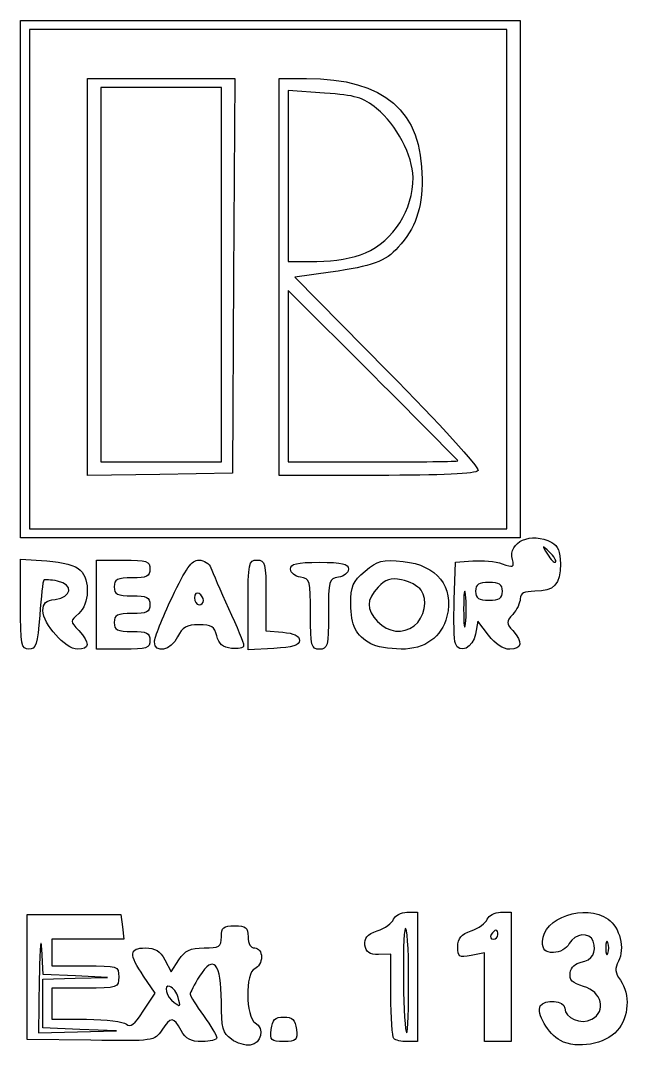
# Model space of a CAD drawing. Extents: x 0.53 to 3.78, y 0.49 to 2.29.
# Drawn here: x 3.32 to 3.776, y 1.518 to 2.287 of the extents above; entities that cross this region are included whole.
import ezdxf

# ---------------------------------------------------------------- set-up
doc = ezdxf.new("R2010")
doc.units = 0
doc.layers.get('0').update_dxf_attribs({"linetype": 'CONTINUOUS'})

msp = doc.modelspace()

# ---------------------------------------------------------------- linework, layer by layer
at = {"color": 7}
for p, q in [((3.32, 2.093333), (3.32, 2.286667)), ((3.32, 2.286667), (3.506667, 2.286667)), ((3.506667, 2.286667), (3.693333, 2.286667)), ((3.693333, 2.286667), (3.693333, 2.093333)), ((3.505, 2.28), (3.326667, 2.28)), ((3.326667, 2.28), (3.326667, 2.093333)), ((3.683333, 2.28), (3.505, 2.28)), ((3.683333, 2.093333), (3.683333, 2.28)), ((3.37, 2.094917), (3.37, 2.243333)), ((3.37, 2.243333), (3.425035, 2.243333)), ((3.425035, 2.243333), (3.480069, 2.243333)), ((3.480069, 2.243333), (3.479201, 2.095833)), ((3.513333, 2.095), (3.513333, 2.243333)), ((3.513333, 2.243333), (3.533524, 2.243333)), ((3.425, 2.236667), (3.38, 2.236667)), ((3.38, 2.236667), (3.38, 2.096667)), ((3.47, 2.236667), (3.425, 2.236667)), ((3.47, 2.096667), (3.47, 2.236667)), ((3.547028, 2.232433), (3.52, 2.234286)), ((3.52, 2.234286), (3.52, 2.170476)), ((3.52, 2.170476), (3.52, 2.106667)), ((3.577609, 2.113023), (3.577609, 2.113023)), ((3.52, 2.106667), (3.54139, 2.106667)), ((3.32, 1.9), (3.32, 2.093333)), ((3.32, 2.093333), (3.32, 2.093333)), ((3.326667, 2.093333), (3.326667, 1.906667)), ((3.37, 1.946502), (3.37, 2.094917)), ((3.37, 2.094917), (3.37, 2.094917)), ((3.38, 2.096667), (3.38, 1.956667)), ((3.47, 1.956667), (3.47, 2.096667)), ((3.47, 2.096667), (3.47, 2.096667)), ((3.479201, 2.095833), (3.478334, 1.948333)), ((3.513333, 1.946667), (3.513333, 2.095)), ((3.513333, 2.095), (3.513333, 2.095)), ((3.551667, 2.098636), (3.525, 2.094922)), ((3.525, 2.094922), (3.594495, 2.024341)), ((3.683333, 1.906667), (3.683333, 2.093333)), ((3.683333, 2.093333), (3.683333, 2.093333)), ((3.693333, 2.093333), (3.693333, 1.9)), ((3.583333, 2.021667), (3.52, 2.084934)), ((3.52, 2.084934), (3.52, 2.0208)), ((3.52, 2.0208), (3.52, 1.956667)), ((3.38, 1.956667), (3.425, 1.956667)), ((3.425, 1.956667), (3.47, 1.956667)), ((3.52, 1.956667), (3.583333, 1.956667)), ((3.646667, 1.957533), (3.646667, 1.957533)), ((3.424167, 1.947417), (3.37, 1.946502)), ((3.478334, 1.948333), (3.424167, 1.947417)), ((3.58647, 1.946667), (3.513333, 1.946667)), ((3.506667, 1.9), (3.32, 1.9)), ((3.326667, 1.906667), (3.505, 1.906667)), ((3.505, 1.906667), (3.683333, 1.906667)), ((3.693333, 1.9), (3.506667, 1.9)), ((3.715262, 1.889246), (3.715262, 1.889246)), ((3.32, 1.8504), (3.32, 1.884134)), ((3.32, 1.884134), (3.339588, 1.882718)), ((3.376667, 1.85), (3.376667, 1.883333)), ((3.376667, 1.883333), (3.396667, 1.883333)), ((3.644023, 1.853612), (3.644999, 1.881667)), ((3.644999, 1.881667), (3.657805, 1.882719)), ((3.503333, 1.856868), (3.503333, 1.830402)), ((3.652411, 1.8575), (3.652411, 1.8575)), ((3.68, 1.86), (3.68, 1.86)), ((3.32, 1.850401), (3.32, 1.8504)), ((3.376667, 1.816666), (3.376667, 1.85)), ((3.376667, 1.85), (3.376667, 1.85)), ((3.456667, 1.853136), (3.456667, 1.853136)), ((3.49, 1.816334), (3.49, 1.849833)), ((3.49, 1.849833), (3.49, 1.849833)), ((3.536667, 1.843101), (3.536667, 1.843101)), ((3.61418, 1.834167), (3.61418, 1.834167)), ((3.661667, 1.837571), (3.659974, 1.827993)), ((3.669665, 1.827119), (3.661667, 1.837571)), ((3.503333, 1.830402), (3.515833, 1.829368)), ((3.396667, 1.816666), (3.376667, 1.816666)), ((3.42, 1.822138), (3.42, 1.822138)), ((3.509167, 1.817333), (3.49, 1.816334)), ((3.581667, 1.820692), (3.581667, 1.820692)), ((3.644846, 1.820866), (3.644846, 1.820866)), ((3.325, 1.571667), (3.325, 1.618333)), ((3.325, 1.618333), (3.36, 1.618333)), ((3.36, 1.618333), (3.395, 1.618333)), ((3.395, 1.618333), (3.396054, 1.609167)), ((3.60869, 1.62), (3.616667, 1.62)), ((3.616667, 1.62), (3.616667, 1.571667)), ((3.67869, 1.62), (3.686667, 1.62)), ((3.686667, 1.62), (3.686667, 1.571667)), ((3.396054, 1.609167), (3.397109, 1.6)), ((3.370221, 1.6), (3.343333, 1.6)), ((3.343333, 1.6), (3.343333, 1.59)), ((3.397109, 1.6), (3.370221, 1.6)), ((3.676667, 1.603333), (3.676667, 1.603333)), ((3.336991, 1.573619), (3.335792, 1.592643)), ((3.758874, 1.5975), (3.758874, 1.5975)), ((3.343333, 1.59), (3.343333, 1.58)), ((3.596667, 1.588596), (3.5875, 1.588465)), ((3.596667, 1.558187), (3.596667, 1.588596)), ((3.666667, 1.589833), (3.656667, 1.587833)), ((3.666667, 1.556583), (3.666667, 1.589833)), ((3.343333, 1.58), (3.368333, 1.58)), ((3.427781, 1.584437), (3.432442, 1.575542)), ((3.432442, 1.575542), (3.438271, 1.584437)), ((3.325, 1.525), (3.325, 1.571667)), ((3.333964, 1.570833), (3.333334, 1.53)), ((3.336667, 1.57), (3.360833, 1.570662)), ((3.336667, 1.551801), (3.336667, 1.57)), ((3.360995, 1.572472), (3.336991, 1.573619)), ((3.360833, 1.570662), (3.385, 1.571324)), ((3.385, 1.571324), (3.360995, 1.572472)), ((3.420567, 1.559519), (3.41195, 1.5722)), ((3.609949, 1.570833), (3.609949, 1.570833)), ((3.616667, 1.571667), (3.616667, 1.523334)), ((3.686667, 1.571667), (3.686667, 1.523333)), ((3.368333, 1.563333), (3.343333, 1.563333)), ((3.343333, 1.563333), (3.343333, 1.551667)), ((3.411656, 1.546053), (3.420567, 1.559519)), ((3.437693, 1.556436), (3.437693, 1.556436)), ((3.666667, 1.523333), (3.666667, 1.556583)), ((3.666667, 1.556583), (3.666667, 1.556583)), ((3.336667, 1.533603), (3.336667, 1.551801)), ((3.343333, 1.551667), (3.343333, 1.54)), ((3.343333, 1.54), (3.369333, 1.54)), ((3.333334, 1.53), (3.3625, 1.530679)), ((3.364167, 1.53248), (3.336667, 1.533603)), ((3.3625, 1.530679), (3.391667, 1.531358)), ((3.391667, 1.531358), (3.364167, 1.532481)), ((3.364167, 1.532481), (3.364167, 1.53248)), ((3.507279, 1.5325), (3.507279, 1.5325)), ((3.372531, 1.524332), (3.325, 1.525)), ((3.477499, 1.52509), (3.4775, 1.52509)), ((3.598889, 1.525556), (3.598889, 1.525556)), ((3.616667, 1.523334), (3.608889, 1.523334)), ((3.676667, 1.523333), (3.666667, 1.523333)), ((3.686667, 1.523333), (3.676667, 1.523333)), ((3.723333, 1.524134), (3.723333, 1.524134))]:
    msp.add_line(p, q, dxfattribs=at)
for points in [[(3.533524, 2.243333), (3.591992, 2.243333), (3.62, 2.219), (3.62, 2.168204)], [(3.586062, 2.220864), (3.57567, 2.229274), (3.570422, 2.23083), (3.547028, 2.232433)], [(3.613239, 2.169324), (3.613116, 2.1857), (3.600909, 2.208847), (3.586062, 2.220864)], [(3.577609, 2.113023), (3.598649, 2.122042), (3.613422, 2.145384), (3.613239, 2.169324)], [(3.62, 2.168204), (3.62, 2.145436), (3.615125, 2.131522), (3.60211, 2.117146)], [(3.60211, 2.117146), (3.592454, 2.106481), (3.582956, 2.102995), (3.551667, 2.098636)], [(3.54139, 2.106667), (3.555026, 2.106667), (3.568156, 2.108971), (3.577609, 2.113023)], [(3.594495, 2.024341), (3.632717, 1.985521), (3.663004, 1.952164), (3.661798, 1.950213)], [(3.646667, 1.957533), (3.646667, 1.958009), (3.618167, 1.98687), (3.583333, 2.021667)], [(3.583333, 1.956667), (3.618167, 1.956667), (3.646667, 1.957056), (3.646667, 1.957533)], [(3.661798, 1.950213), (3.660357, 1.947881), (3.634562, 1.946667), (3.58647, 1.946667)], [(3.687546, 1.883662), (3.684023, 1.897135), (3.70147, 1.904799), (3.716885, 1.896549)], [(3.715262, 1.889246), (3.709523, 1.894744), (3.709452, 1.894673), (3.713668, 1.887652)], [(3.716885, 1.896549), (3.721507, 1.894076), (3.723333, 1.889545), (3.723333, 1.880549)], [(3.713668, 1.887652), (3.716095, 1.88361), (3.718798, 1.881021), (3.719675, 1.881898)], [(3.719675, 1.881898), (3.720552, 1.882775), (3.718566, 1.886081), (3.715262, 1.889246)], [(3.339588, 1.882718), (3.351617, 1.881847), (3.361264, 1.879212), (3.364588, 1.875888)], [(3.396667, 1.883333), (3.414444, 1.883333), (3.416667, 1.882592), (3.416667, 1.876666)], [(3.433179, 1.855471), (3.443471, 1.87723), (3.447874, 1.883333), (3.453283, 1.883333)], [(3.453283, 1.883333), (3.457093, 1.883333), (3.461115, 1.880708), (3.462222, 1.8775)], [(3.462222, 1.8775), (3.463328, 1.874292), (3.469281, 1.860658), (3.47545, 1.847203)], [(3.49, 1.849833), (3.49, 1.881111), (3.490442, 1.883333), (3.496667, 1.883333)], [(3.496667, 1.883333), (3.502774, 1.883333), (3.503333, 1.881111), (3.503333, 1.856868)], [(3.521667, 1.876666), (3.521667, 1.880598), (3.526296, 1.881666), (3.543333, 1.881666)], [(3.543333, 1.881666), (3.56037, 1.881666), (3.565, 1.880598), (3.565, 1.876666)], [(3.577388, 1.875095), (3.586975, 1.883162), (3.590001, 1.883922), (3.605978, 1.882273)], [(3.605978, 1.882273), (3.631033, 1.879687), (3.644068, 1.863327), (3.638559, 1.841379)], [(3.657805, 1.882719), (3.664848, 1.883298), (3.674796, 1.882313), (3.679912, 1.88053)], [(3.679912, 1.88053), (3.688183, 1.877647), (3.689028, 1.877993), (3.687546, 1.883662)], [(3.723333, 1.880549), (3.723333, 1.865112), (3.718606, 1.86), (3.704333, 1.86)], [(3.364588, 1.875888), (3.37214, 1.868336), (3.371501, 1.850417), (3.363429, 1.843416)], [(3.403333, 1.87), (3.392222, 1.87), (3.39, 1.868889), (3.39, 1.863333)], [(3.416667, 1.876666), (3.416667, 1.871111), (3.414444, 1.87), (3.403333, 1.87)], [(3.529167, 1.870601), (3.525042, 1.871187), (3.521667, 1.873916), (3.521667, 1.876666)], [(3.536667, 1.843101), (3.536667, 1.867977), (3.536224, 1.869599), (3.529167, 1.870601)], [(3.5575, 1.870601), (3.550442, 1.869599), (3.55, 1.867977), (3.55, 1.843101)], [(3.565, 1.876666), (3.565, 1.873916), (3.561625, 1.871187), (3.5575, 1.870601)], [(3.566773, 1.850537), (3.566684, 1.864004), (3.568095, 1.867276), (3.577388, 1.875095)], [(3.604603, 1.868618), (3.596429, 1.870222), (3.592688, 1.869029), (3.587103, 1.863034)], [(3.337267, 1.868362), (3.336681, 1.867785), (3.33534, 1.855917), (3.334286, 1.84199)], [(3.347664, 1.867619), (3.342532, 1.868605), (3.337854, 1.868939), (3.337267, 1.868362)], [(3.345805, 1.853945), (3.358484, 1.855409), (3.359826, 1.865283), (3.347664, 1.867619)], [(3.39, 1.863333), (3.39, 1.857778), (3.392222, 1.856666), (3.403333, 1.856666)], [(3.587103, 1.863034), (3.578204, 1.853482), (3.578122, 1.846606), (3.586797, 1.837295)], [(3.619315, 1.860788), (3.616942, 1.863972), (3.610322, 1.867495), (3.604603, 1.868618)], [(3.652411, 1.8575), (3.651672, 1.863458), (3.651067, 1.858583), (3.651067, 1.846667)], [(3.67, 1.866667), (3.662222, 1.866667), (3.66, 1.865185), (3.66, 1.86)], [(3.68, 1.86), (3.68, 1.865185), (3.677778, 1.866667), (3.67, 1.866667)], [(3.336674, 1.845612), (3.336674, 1.85107), (3.338952, 1.853154), (3.345805, 1.853945)], [(3.403333, 1.856666), (3.414444, 1.856666), (3.416667, 1.855555), (3.416667, 1.85)], [(3.42, 1.822138), (3.42, 1.825147), (3.42593, 1.840147), (3.433179, 1.855471)], [(3.453333, 1.858333), (3.4515, 1.859466), (3.45, 1.858055), (3.45, 1.855196)], [(3.45, 1.855196), (3.45, 1.852338), (3.4515, 1.85), (3.453333, 1.85)], [(3.456667, 1.853136), (3.456667, 1.854861), (3.455167, 1.8572), (3.453333, 1.858333)], [(3.61418, 1.834167), (3.621814, 1.839998), (3.624486, 1.853852), (3.619315, 1.860788)], [(3.652411, 1.835833), (3.65315, 1.841792), (3.65315, 1.851542), (3.652411, 1.8575)], [(3.66, 1.86), (3.66, 1.854815), (3.662222, 1.853333), (3.67, 1.853333)], [(3.67, 1.853333), (3.677778, 1.853333), (3.68, 1.854815), (3.68, 1.86)], [(3.693333, 1.854429), (3.693333, 1.851365), (3.69085, 1.846115), (3.687816, 1.842762)], [(3.704333, 1.86), (3.696276, 1.86), (3.693333, 1.858509), (3.693333, 1.854429)], [(3.326185, 1.816667), (3.320568, 1.816667), (3.32, 1.819764), (3.32, 1.850401)], [(3.416667, 1.85), (3.416667, 1.844444), (3.414444, 1.843333), (3.403333, 1.843333)], [(3.453333, 1.85), (3.455167, 1.85), (3.456667, 1.851411), (3.456667, 1.853136)], [(3.47545, 1.847203), (3.481619, 1.833748), (3.486667, 1.821273), (3.486667, 1.819481)], [(3.581667, 1.820692), (3.570477, 1.82711), (3.566883, 1.834311), (3.566773, 1.850537)], [(3.644846, 1.820866), (3.643856, 1.823446), (3.643485, 1.838182), (3.644023, 1.853612)], [(3.651067, 1.846667), (3.651067, 1.83475), (3.651671, 1.829875), (3.652411, 1.835833)], [(3.334286, 1.84199), (3.332641, 1.820234), (3.3315, 1.816667), (3.326185, 1.816667)], [(3.362601, 1.816667), (3.353556, 1.816667), (3.336685, 1.835501), (3.336674, 1.845612)], [(3.363429, 1.843416), (3.356891, 1.837745), (3.356891, 1.837683), (3.363429, 1.830665)], [(3.403333, 1.843333), (3.392222, 1.843333), (3.39, 1.842222), (3.39, 1.836666)], [(3.543333, 1.816666), (3.537227, 1.816666), (3.536667, 1.818889), (3.536667, 1.843101)], [(3.55, 1.843101), (3.55, 1.818889), (3.54944, 1.816666), (3.543333, 1.816666)], [(3.638559, 1.841379), (3.634598, 1.825596), (3.622158, 1.816655), (3.604318, 1.816768)], [(3.687816, 1.842762), (3.682683, 1.83709), (3.682683, 1.836243), (3.687816, 1.830571)], [(3.363429, 1.830665), (3.37203, 1.821433), (3.371748, 1.816667), (3.362601, 1.816667)], [(3.39, 1.836666), (3.39, 1.831111), (3.392222, 1.83), (3.403333, 1.83)], [(3.453228, 1.835), (3.444001, 1.835), (3.440897, 1.833207), (3.437363, 1.825833)], [(3.466648, 1.826667), (3.465035, 1.833564), (3.462722, 1.835), (3.453228, 1.835)], [(3.586797, 1.837295), (3.594372, 1.829164), (3.605907, 1.827846), (3.61418, 1.834167)], [(3.416667, 1.823333), (3.416667, 1.817407), (3.414444, 1.816666), (3.396667, 1.816666)], [(3.403333, 1.83), (3.414444, 1.83), (3.416667, 1.828889), (3.416667, 1.823333)], [(3.437363, 1.825833), (3.432523, 1.815734), (3.42, 1.813069), (3.42, 1.822138)], [(3.477632, 1.817279), (3.47117, 1.818033), (3.468042, 1.820707), (3.466648, 1.826667)], [(3.528333, 1.823333), (3.528333, 1.819584), (3.523537, 1.818083), (3.509167, 1.817333)], [(3.515833, 1.829368), (3.524262, 1.82867), (3.528333, 1.826705), (3.528333, 1.823333)], [(3.659974, 1.827993), (3.65816, 1.817726), (3.647905, 1.812894), (3.644846, 1.820866)], [(3.685499, 1.816667), (3.680641, 1.816667), (3.674625, 1.820638), (3.669665, 1.827119)], [(3.687816, 1.830571), (3.695567, 1.822007), (3.694677, 1.816667), (3.685499, 1.816667)], [(3.486667, 1.819481), (3.486667, 1.81769), (3.482601, 1.816699), (3.477632, 1.817279)], [(3.604318, 1.816768), (3.595527, 1.816823), (3.585333, 1.81859), (3.581667, 1.820692)], [(3.71, 1.598091), (3.71, 1.615836), (3.742021, 1.626884), (3.758994, 1.614996)], [(3.598734, 1.614842), (3.599823, 1.617679), (3.604303, 1.62), (3.60869, 1.62)], [(3.668734, 1.614842), (3.669823, 1.617679), (3.674303, 1.62), (3.67869, 1.62)], [(3.469999, 1.601667), (3.469999, 1.608704), (3.471555, 1.61), (3.479999, 1.61)], [(3.479999, 1.61), (3.488444, 1.61), (3.489999, 1.608704), (3.489999, 1.601667)], [(3.58653, 1.60612), (3.592153, 1.60808), (3.597645, 1.612005), (3.598734, 1.614842)], [(3.607449, 1.607842), (3.604915, 1.603886), (3.605952, 1.53), (3.608541, 1.53)], [(3.609949, 1.570833), (3.609916, 1.593292), (3.608796, 1.609946), (3.607449, 1.607842)], [(3.656711, 1.606183), (3.662235, 1.608108), (3.667645, 1.612005), (3.668734, 1.614842)], [(3.758994, 1.614996), (3.767775, 1.608846), (3.771722, 1.59278), (3.76674, 1.583471)], [(3.335792, 1.592643), (3.335133, 1.603106), (3.33431, 1.593291), (3.333964, 1.570833)], [(3.457049, 1.593333), (3.46864, 1.593333), (3.469999, 1.594208), (3.469999, 1.601667)], [(3.489999, 1.601667), (3.489999, 1.596481), (3.491888, 1.593333), (3.494999, 1.593333)], [(3.577319, 1.595444), (3.576554, 1.600808), (3.578817, 1.603431), (3.58653, 1.60612)], [(3.646667, 1.594257), (3.646667, 1.600628), (3.649114, 1.603534), (3.656711, 1.606183)], [(3.671667, 1.603333), (3.670534, 1.6015), (3.671194, 1.6), (3.673137, 1.6)], [(3.675197, 1.606667), (3.674388, 1.606667), (3.6728, 1.605167), (3.671667, 1.603333)], [(3.673137, 1.6), (3.675078, 1.6), (3.676667, 1.6015), (3.676667, 1.603333)], [(3.676667, 1.603333), (3.676667, 1.605167), (3.676005, 1.606667), (3.675197, 1.606667)], [(3.747872, 1.598333), (3.745117, 1.605514), (3.734189, 1.604495), (3.73, 1.596667)], [(3.41195, 1.5722), (3.400724, 1.588719), (3.401003, 1.593333), (3.413226, 1.593333)], [(3.413226, 1.593333), (3.42056, 1.593333), (3.424326, 1.591031), (3.427781, 1.584437)], [(3.438271, 1.584437), (3.442931, 1.59155), (3.446696, 1.593333), (3.457049, 1.593333)], [(3.494999, 1.593333), (3.497803, 1.593333), (3.499999, 1.590359), (3.499999, 1.586562)], [(3.5875, 1.588465), (3.58063, 1.588365), (3.578079, 1.590115), (3.577319, 1.595444)], [(3.656667, 1.587833), (3.647666, 1.586033), (3.646667, 1.586675), (3.646667, 1.594257)], [(3.718216, 1.59), (3.71174, 1.59), (3.71, 1.591714), (3.71, 1.598091)], [(3.73, 1.596667), (3.727914, 1.592768), (3.723021, 1.59), (3.718216, 1.59)], [(3.738885, 1.582695), (3.746886, 1.583835), (3.750813, 1.590669), (3.747872, 1.598333)], [(3.758874, 1.5975), (3.75795, 1.599792), (3.757193, 1.597917), (3.757193, 1.593333)], [(3.757193, 1.593333), (3.757193, 1.58875), (3.75795, 1.586875), (3.758874, 1.589167)], [(3.758874, 1.589167), (3.759799, 1.591458), (3.759799, 1.595208), (3.758874, 1.5975)], [(3.47, 1.553114), (3.47, 1.582148), (3.464089, 1.58907), (3.45368, 1.572227)], [(3.499999, 1.586562), (3.499999, 1.582838), (3.497749, 1.578927), (3.494999, 1.577872)], [(3.368333, 1.58), (3.392777, 1.58), (3.393333, 1.579814), (3.393333, 1.571667)], [(3.494999, 1.577872), (3.487725, 1.575081), (3.488009, 1.541445), (3.495342, 1.537341)], [(3.730671, 1.574695), (3.731271, 1.578895), (3.734536, 1.582075), (3.738885, 1.582695)], [(3.76674, 1.583471), (3.76386, 1.578089), (3.764181, 1.574916), (3.768185, 1.5692)], [(3.393333, 1.571667), (3.393333, 1.563519), (3.392777, 1.563333), (3.368333, 1.563333)], [(3.45368, 1.572227), (3.449823, 1.565986), (3.446667, 1.559919), (3.446667, 1.558744)], [(3.608541, 1.53), (3.609343, 1.53), (3.609977, 1.548375), (3.609949, 1.570833)], [(3.740671, 1.564589), (3.732168, 1.567013), (3.729901, 1.569305), (3.730671, 1.574695)], [(3.768185, 1.5692), (3.775662, 1.558525), (3.774616, 1.541863), (3.765828, 1.531646)], [(3.431508, 1.5646), (3.426244, 1.56662), (3.428969, 1.556514), (3.434757, 1.552551)], [(3.437693, 1.556436), (3.436767, 1.559976), (3.433984, 1.56365), (3.431508, 1.5646)], [(3.746866, 1.540107), (3.758029, 1.546081), (3.75433, 1.560695), (3.740671, 1.564589)], [(3.434757, 1.552551), (3.439628, 1.549216), (3.439593, 1.549169), (3.437693, 1.556436)], [(3.446667, 1.558744), (3.446667, 1.55757), (3.451167, 1.550397), (3.456667, 1.542804)], [(3.598889, 1.525556), (3.597667, 1.526778), (3.596667, 1.541462), (3.596667, 1.558187)], [(3.708342, 1.550014), (3.7116, 1.555286), (3.726667, 1.554001), (3.726667, 1.548451)], [(3.399039, 1.536294), (3.401758, 1.533575), (3.405118, 1.536174), (3.411656, 1.546053)], [(3.4775, 1.52509), (3.470972, 1.529693), (3.47, 1.533325), (3.47, 1.553114)], [(3.723333, 1.524134), (3.714222, 1.528938), (3.705076, 1.544729), (3.708342, 1.550014)], [(3.726667, 1.548451), (3.726667, 1.540739), (3.738734, 1.535754), (3.746866, 1.540107)], [(3.369333, 1.54), (3.383965, 1.54), (3.396953, 1.53838), (3.399039, 1.536294)], [(3.44, 1.531667), (3.434433, 1.542069), (3.432139, 1.542095), (3.425415, 1.531832)], [(3.456667, 1.542804), (3.462167, 1.535212), (3.466667, 1.527725), (3.466667, 1.526167)], [(3.507279, 1.5325), (3.508115, 1.539774), (3.510054, 1.541667), (3.516667, 1.541667)], [(3.516667, 1.541667), (3.52328, 1.541667), (3.525218, 1.539774), (3.526055, 1.5325)], [(3.425415, 1.531832), (3.420112, 1.523739), (3.419629, 1.52367), (3.372531, 1.524332)], [(3.455563, 1.523333), (3.447131, 1.523333), (3.443387, 1.525338), (3.44, 1.531667)], [(3.495342, 1.537341), (3.502496, 1.533338), (3.499941, 1.521902), (3.491632, 1.520734)], [(3.516667, 1.523333), (3.507241, 1.523333), (3.506327, 1.524227), (3.507279, 1.5325)], [(3.526055, 1.5325), (3.527007, 1.524226), (3.526088, 1.523333), (3.516667, 1.523333)], [(3.765828, 1.531646), (3.756846, 1.521204), (3.735907, 1.517502), (3.723333, 1.524134)], [(3.466667, 1.526167), (3.466667, 1.524608), (3.46167, 1.523333), (3.455563, 1.523333)], [(3.491632, 1.520734), (3.487984, 1.520222), (3.481624, 1.522182), (3.477499, 1.52509)], [(3.608889, 1.523334), (3.604611, 1.523334), (3.600111, 1.524334), (3.598889, 1.525556)]]:
    msp.add_open_spline(points, degree=3, dxfattribs=at)

doc.saveas('drawing.dxf')
